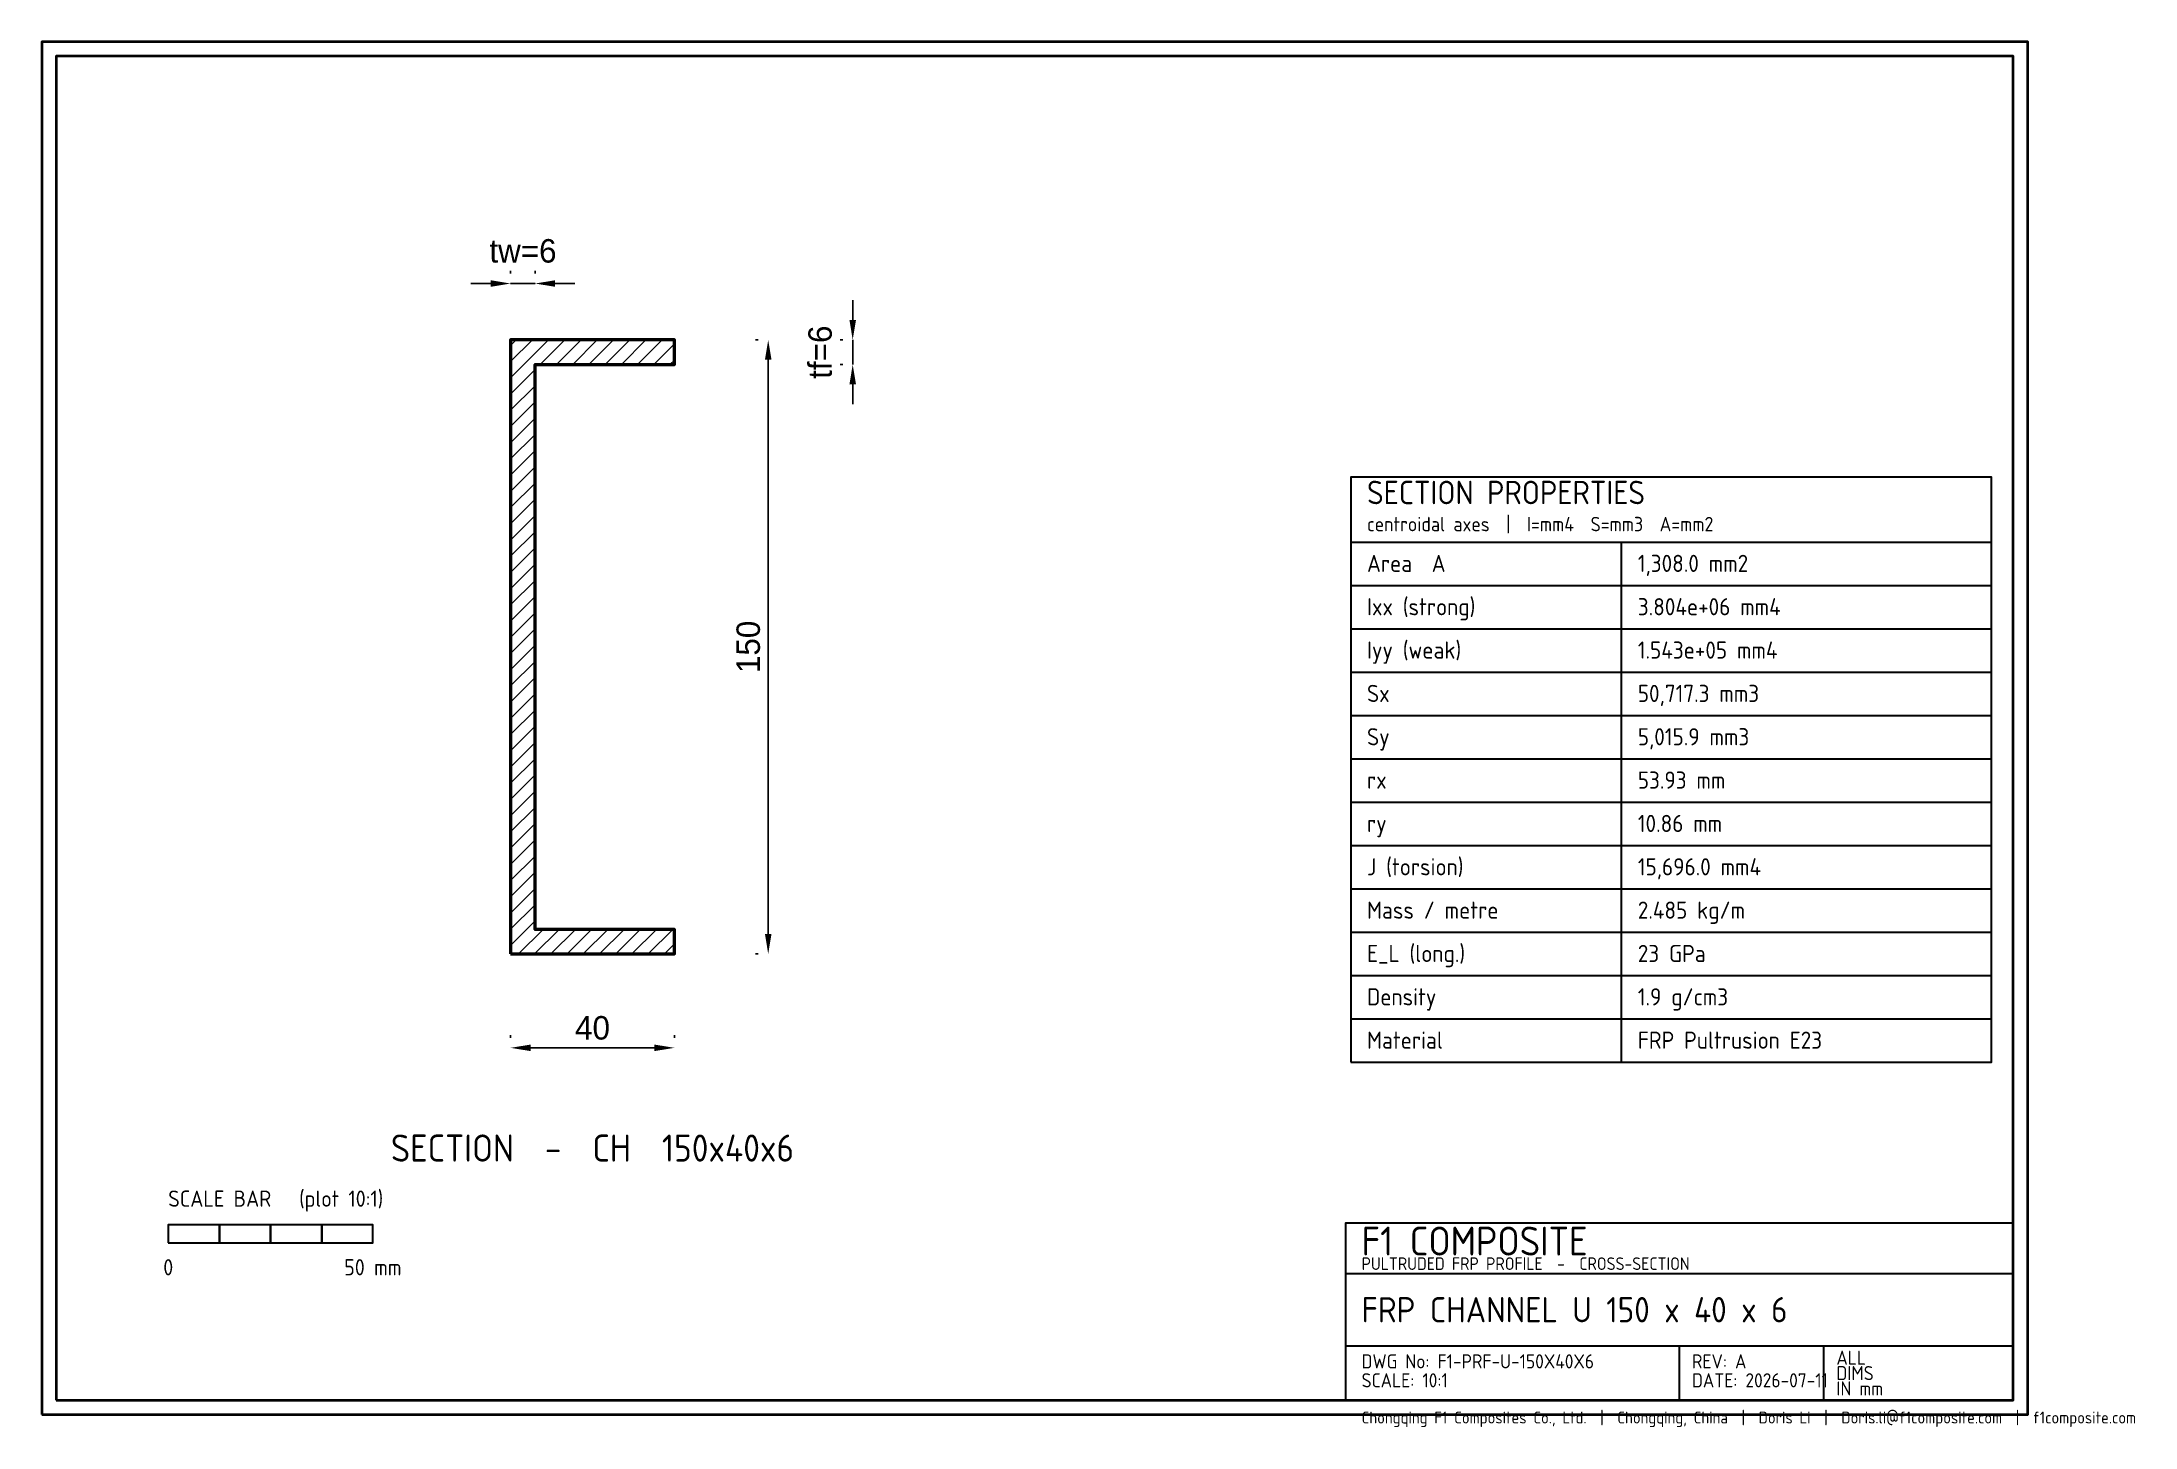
# Model space of a CAD drawing. Header units: millimetres. Extents: x 0 to 11595, y -70 to 7600.
import ezdxf
from ezdxf.enums import TextEntityAlignment as Align

# ---------------------------------------------------------------- set-up
doc = ezdxf.new("R2010")
doc.units = ezdxf.units.MM
for name, color, linetype, lineweight in [('BEAM', 4, 'CONTINUOUS', 50), ('BORDER', 250, 'CONTINUOUS', 40), ('DIM', 1, 'CONTINUOUS', 18), ('HATCH', 9, 'CONTINUOUS', 9), ('TEXT', 250, 'CONTINUOUS', 25), ('TITLE', 250, 'CONTINUOUS', 30)]:
    doc.layers.add(name, color=color, linetype=linetype, lineweight=lineweight)
doc.styles.add('F1', font='isocp.shx')
doc.dimstyles.new('F1DIM', dxfattribs={"dimtxt": 130, "dimasz": 110, "dimexe": 70, "dimexo": 55, "dimgap": 45, "dimtad": 1, "dimdec": 0, "dimcen": 2.5, "dimclrd": 1, "dimclre": 1, "dimclrt": 1, "dimazin": 3, "dimtfac": 1, "dimtmove": 0, "dimatfit": 3})

msp = doc.modelspace()

# ---------------------------------------------------------------- hatches: boundary and pattern name
at = {"layer": 'HATCH'}
h = msp.add_hatch(dxfattribs=at)
h.set_pattern_fill('ANSI31', scale=20)
h.paths.add_polyline_path([(2596.7, 2550), (3503.3, 2550), (3503.3, 2686), (2732.7, 2686), (2732.7, 5814), (3503.3, 5814), (3503.3, 5950), (2596.7, 5950)])

# ---------------------------------------------------------------- linework, layer by layer
at = {"layer": 'BEAM'}
msp.add_lwpolyline([(2596.7, 2550), (3503.3, 2550), (3503.3, 2686), (2732.7, 2686), (2732.7, 5814), (3503.3, 5814), (3503.3, 5950), (2596.7, 5950)], close=True, dxfattribs=at)
at = {"layer": 'BORDER'}
for points in [[(0, 0), (11000, 0), (11000, 7600), (0, 7600)], [(80, 80), (10920, 80), (10920, 7520), (80, 7520)]]:
    msp.add_lwpolyline(points, close=True, dxfattribs=at)
at = {"layer": 'TITLE'}
for p, q in [((7250, 4830), (10800, 4830)), ((8750, 1950), (8750, 4830)), ((7250, 4590), (10800, 4590)), ((7250, 4350), (10800, 4350)), ((7250, 4110), (10800, 4110)), ((7250, 3870), (10800, 3870)), ((7250, 3630), (10800, 3630)), ((7250, 3390), (10800, 3390)), ((7250, 3150), (10800, 3150)), ((7250, 2910), (10800, 2910)), ((7250, 2670), (10800, 2670)), ((7250, 2430), (10800, 2430)), ((7250, 2190), (10800, 2190)), ((7250, 1950), (10800, 1950)), ((7220, 780), (10920, 780)), ((7220, 380), (10920, 380)), ((9070, 80), (9070, 380)), ((9870, 80), (9870, 380))]:
    msp.add_line(p, q, dxfattribs=at)
for points in [[(7250, 1950), (10800, 1950), (10800, 5190), (7250, 5190)], [(700, 950), (983.3, 950), (983.3, 1050), (700, 1050)], [(983.3, 950), (1266.7, 950), (1266.7, 1050), (983.3, 1050)], [(1266.7, 950), (1550, 950), (1550, 1050), (1266.7, 1050)], [(1550, 950), (1833.3, 950), (1833.3, 1050), (1550, 1050)], [(7220, 80), (10920, 80), (10920, 1060), (7220, 1060)]]:
    msp.add_lwpolyline(points, close=True, dxfattribs=at)

# ---------------------------------------------------------------- texts
at = {"layer": 'TEXT', "style": 'F1'}
for s, height, p in [('centroidal axes  |  I=mm4  S=mm3  A=mm2', 80, (7340, 4890)), ('Area  A', 95, (7340, 4665)), ('1,308.0 mm2', 95, (8840, 4665)), ('Ixx (strong)', 95, (7340, 4425)), ('3.804e+06 mm4', 95, (8840, 4425)), ('Iyy (weak)', 95, (7340, 4185)), ('1.543e+05 mm4', 95, (8840, 4185)), ('Sx', 95, (7340, 3945)), ('50,717.3 mm3', 95, (8840, 3945)), ('Sy', 95, (7340, 3705)), ('5,015.9 mm3', 95, (8840, 3705)), ('rx', 95, (7340, 3465)), ('53.93 mm', 95, (8840, 3465)), ('ry', 95, (7340, 3225)), ('10.86 mm', 95, (8840, 3225)), ('J (torsion)', 95, (7340, 2985)), ('15,696.0 mm4', 95, (8840, 2985)), ('Mass / metre', 95, (7340, 2745)), ('2.485 kg/m', 95, (8840, 2745)), ('E_L (long.)', 95, (7340, 2505)), ('23 GPa', 95, (8840, 2505)), ('Density', 95, (7340, 2265)), ('1.9 g/cm3', 95, (8840, 2265)), ('Material', 95, (7340, 2025)), ('FRP Pultrusion E23', 95, (8840, 2025)), ('SCALE BAR   (plot 10:1)', 90, (700, 1150)), ('Chongqing F1 Composites Co., Ltd.  |  Chongqing, China  |  Doris Li  |  Doris.li@f1composite.com  |  f1composite.com', 66, (7310, -50))]:
    msp.add_text(s, height=height, dxfattribs=at).set_placement(p)
for s, p in [('0', (700, 770)), ('50 mm', (1833.3, 770))]:
    msp.add_text(s, height=90, dxfattribs=at).set_placement(p, align=Align.CENTER)
at = {"layer": 'TITLE', "style": 'F1'}
for s, height, p in [('SECTION PROPERTIES', 130, (7340, 5040)), ('F1 COMPOSITE', 160, (7310, 880)), ('PULTRUDED FRP PROFILE  -  CROSS-SECTION', 70, (7310, 800)), ('FRP CHANNEL U 150 x 40 x 6', 140, (7310, 510)), ('ALL', 78, (9940, 275)), ('DWG No: F1-PRF-U-150X40X6', 78, (7310, 255)), ('REV: A', 78, (9140, 255)), ('DIMS', 78, (9940, 190)), ('SCALE: 10:1', 78, (7310, 150)), ('DATE: 2026-07-11', 78, (9140, 150)), ('IN mm', 78, (9940, 105))]:
    msp.add_text(s, height=height, dxfattribs=at).set_placement(p)
msp.add_text('SECTION  -  CH  150x40x6', height=150, dxfattribs=at).set_placement((3050, 1400), align=Align.CENTER)

# ---------------------------------------------------------------- dimensions: what is measured, and where the dimension line sits
at = {"layer": 'DIM'}
for base, p1, p2, text in [((2596.7, 6262), (2596.7, 6262), (2732.7, 6262), 'tw=6'), ((2596.7, 2030), (2596.7, 2030), (3503.3, 2030), '40')]:
    msp.add_linear_dim(base=base, p1=p1, p2=p2, text=text, dimstyle='F1DIM', dxfattribs=at).render()
for base, p1, p2, text in [((4491.3, 5814), (4491.3, 5814), (4491.3, 5950), 'tf=6'), ((4023.3, 2550), (4023.3, 2550), (4023.3, 5950), '150')]:
    msp.add_linear_dim(base=base, p1=p1, p2=p2, angle=90, text=text, dimstyle='F1DIM', dxfattribs=at).render()

doc.saveas('drawing.dxf')
